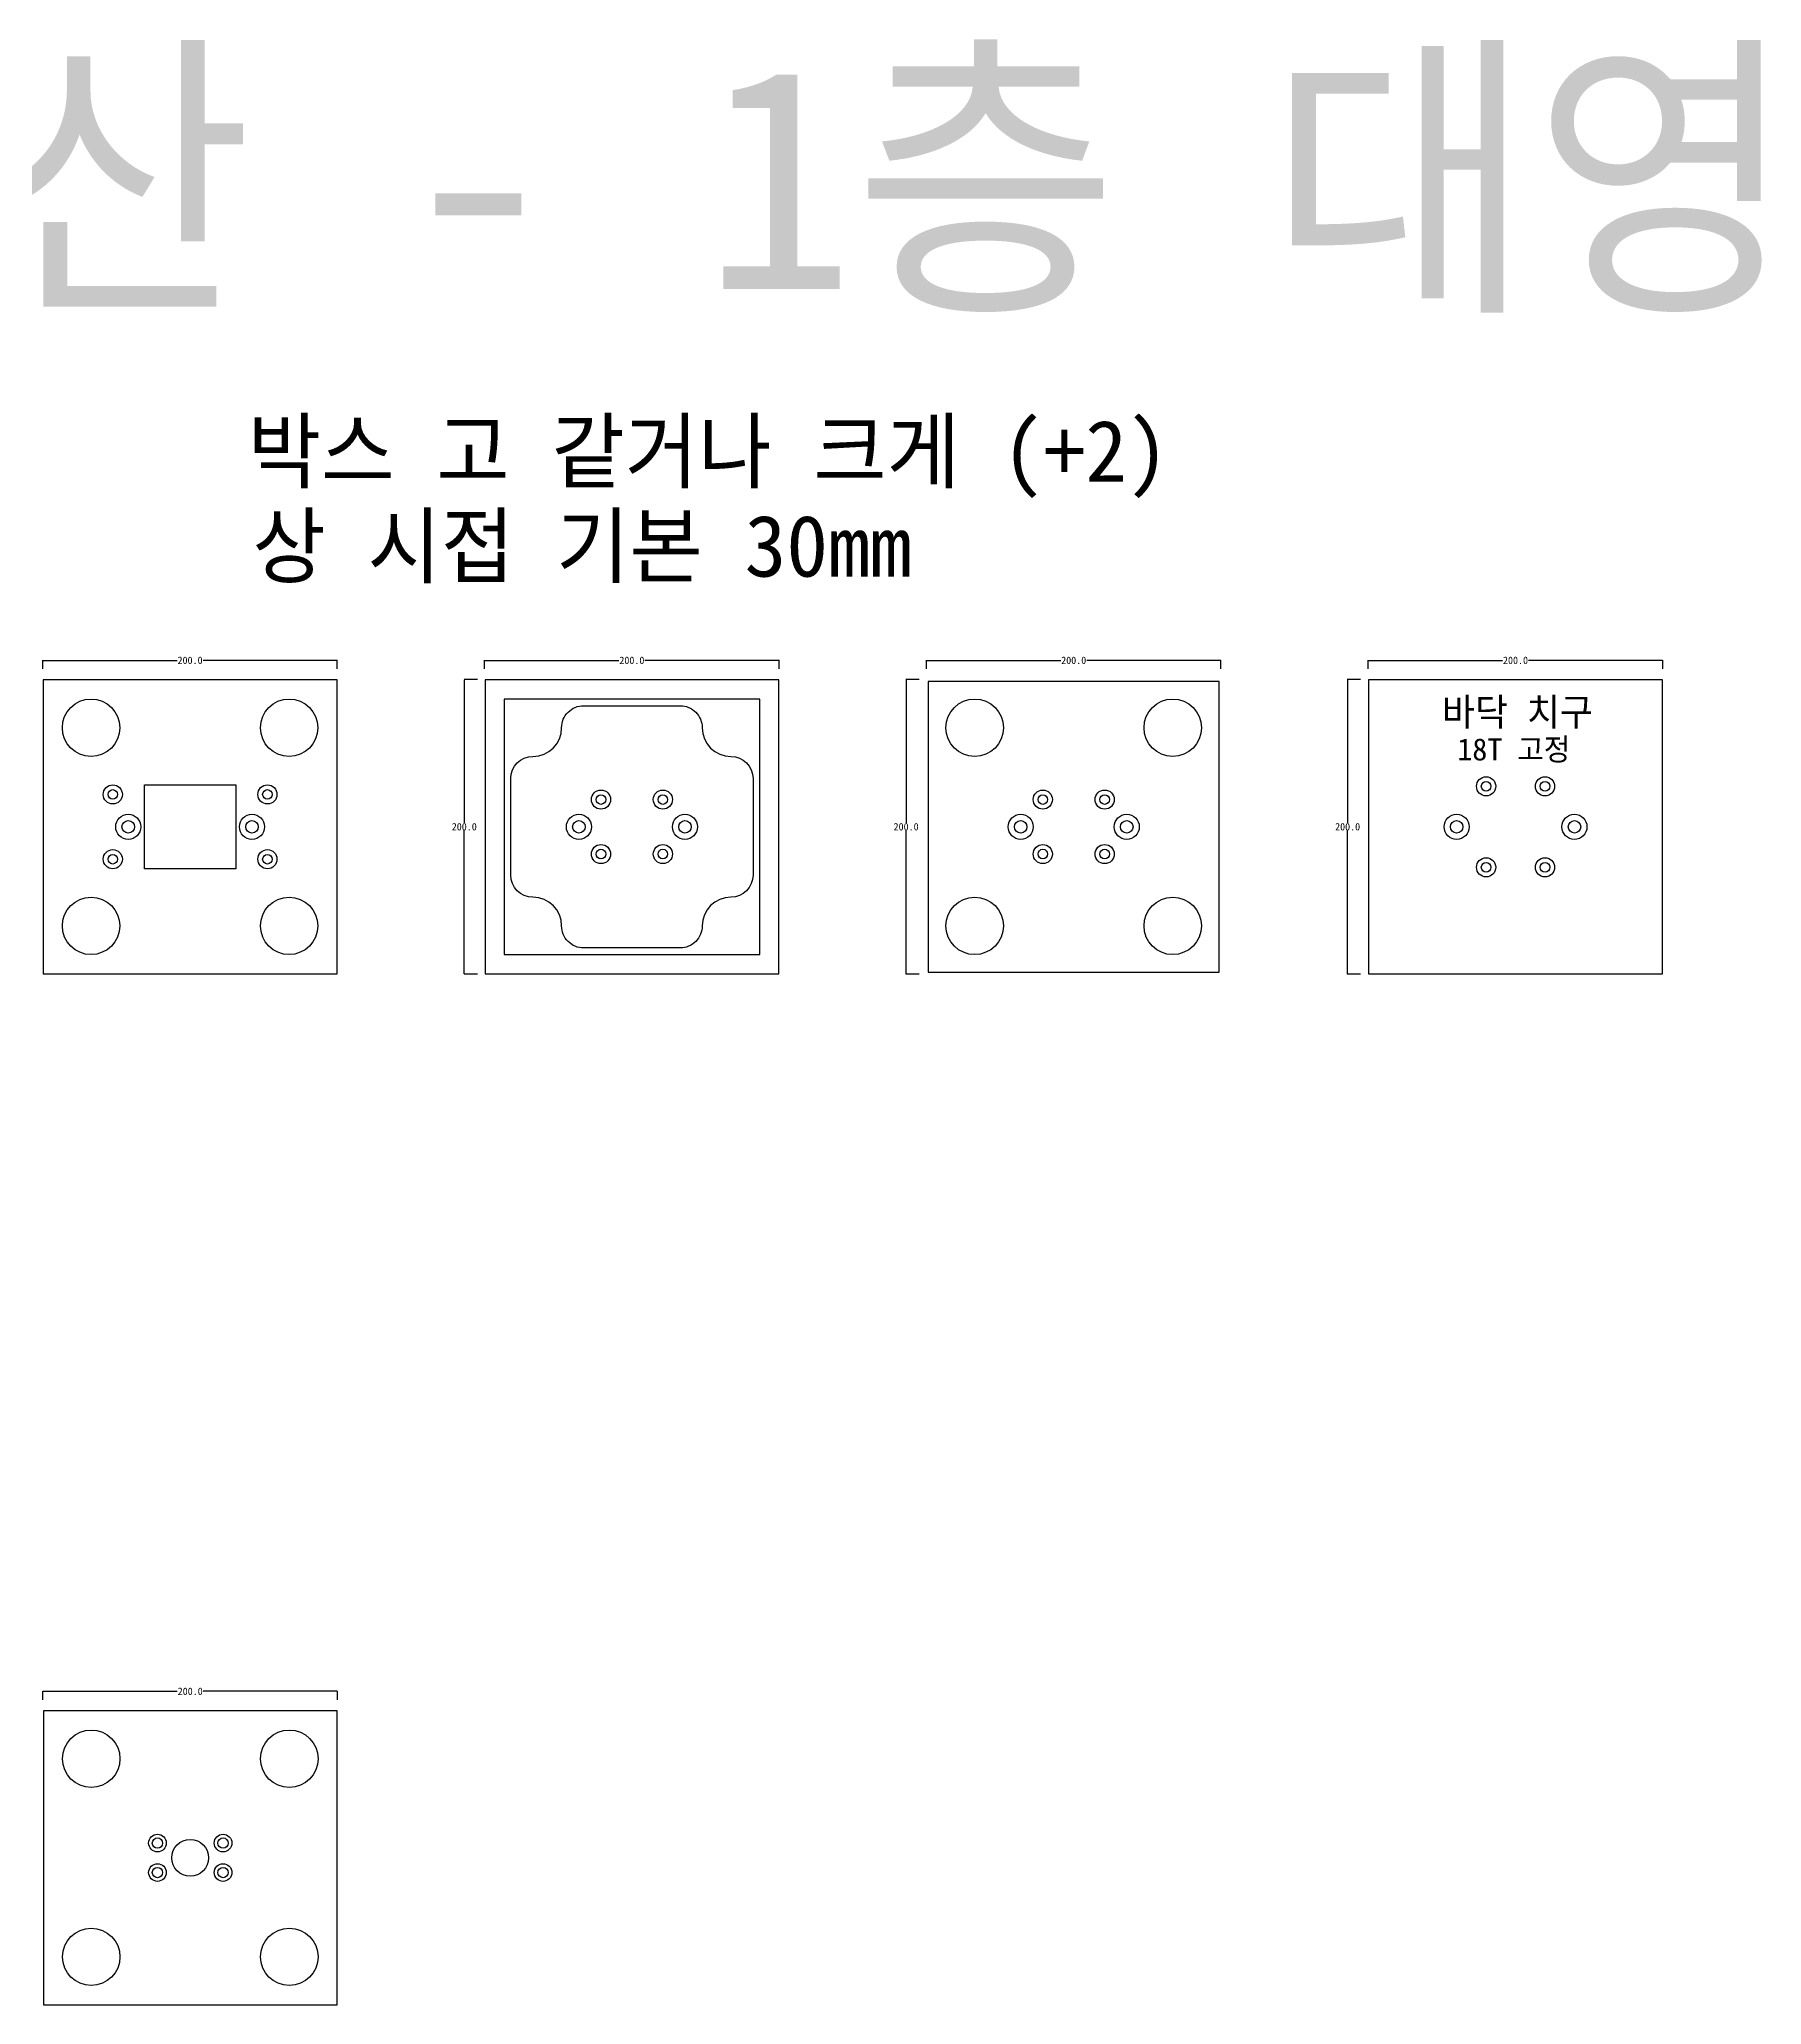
# Model space of a CAD drawing. Header units: millimetres. Extents: x 877 to 2638, y 374 to 1708.
# Drawn here: x 1468 to 2638, y 374 to 1708 of the extents above; entities that cross this region are included whole.
import ezdxf

# ---------------------------------------------------------------- set-up
doc = ezdxf.new("R2010")
doc.units = ezdxf.units.MM
for name, color, linetype in [('TEXT', 7, 'Continuous'), ('볼트 구멍', 7, 'Continuous'), ('치구', 7, 'Continuous'), ('치수', 7, 'Continuous')]:
    doc.layers.add(name, color=color, linetype=linetype)
doc.dimstyles.get("Standard").update_dxf_attribs({"dimtxt": 7, "dimasz": 0.18, "dimexe": 0.18, "dimexo": 0.0625, "dimgap": 0.09, "dimtad": 0, "dimtih": 1, "dimtoh": 1, "dimdec": 1, "dimzin": 0, "dimdsep": 46, "dimtxsty": 'Standard', "dimcen": 0.09, "dimadec": 0, "dimazin": 0, "dimtfac": 1, "dimtdec": 1, "dimtofl": 0, "dimtmove": 0, "dimatfit": 3, "dimfxl": 0, "dimtolj": 1, "dimtzin": 0, "dimarcsym": 0})

# ---------------------------------------------------------------- blocks, each defined once
blk = doc.blocks.new('*D24')
at = {"layer": 'Defpoints', "color": 0}
for p in [(2570.6, 1286.7), (2370.6, 1280.8), (2570.6, 1280.8)]:
    blk.add_point(p, dxfattribs=at)
at = {"layer": '치수', "color": 0, "lineweight": -2}
for p, q in [((2370.6, 1280.9), (2370.6, 1286.9)), ((2370.8, 1286.7), (2461.8, 1286.7)), ((2570.5, 1286.7), (2479.5, 1286.7)), ((2570.6, 1280.9), (2570.6, 1286.9))]:
    blk.add_line(p, q, dxfattribs=at)
at = {"layer": '치수', "color": 0}
for points in [[(2370.8, 1286.7), (2370.8, 1286.6), (2370.6, 1286.7)], [(2570.5, 1286.7), (2570.5, 1286.6), (2570.6, 1286.7)]]:
    blk.add_solid(points, dxfattribs=at)
at = {"layer": '치수', "color": 0, "insert": (2470.6, 1286.7), "char_height": 5, "attachment_point": 5}
blk.add_mtext('\\A1;200.0', dxfattribs=at)
blk = doc.blocks.new('*D26')
at = {"layer": 'Defpoints', "color": 0}
for p in [(1470.7, 580.8), (1670.7, 586.7), (1670.7, 580.8)]:
    blk.add_point(p, dxfattribs=at)
at = {"layer": '치수', "color": 0, "lineweight": -2}
for p, q in [((1470.7, 580.9), (1470.7, 586.9)), ((1470.9, 586.7), (1561.9, 586.7)), ((1670.6, 586.7), (1579.6, 586.7)), ((1670.7, 580.9), (1670.7, 586.9))]:
    blk.add_line(p, q, dxfattribs=at)
at = {"layer": '치수', "color": 0}
for points in [[(1470.9, 586.7), (1470.9, 586.6), (1470.7, 586.7)], [(1670.6, 586.7), (1670.6, 586.6), (1670.7, 586.7)]]:
    blk.add_solid(points, dxfattribs=at)
at = {"layer": '치수', "color": 0, "insert": (1570.7, 586.7), "char_height": 5, "attachment_point": 5}
blk.add_mtext('\\A1;200.0', dxfattribs=at)
blk = doc.blocks.new('*D36')
at = {"layer": 'Defpoints', "color": 0}
for p in [(1670.6, 1286.7), (1470.6, 1280.8), (1670.6, 1280.8)]:
    blk.add_point(p, dxfattribs=at)
at = {"layer": '치수', "color": 0, "lineweight": -2}
for p, q in [((1470.6, 1280.9), (1470.6, 1286.9)), ((1470.8, 1286.7), (1561.8, 1286.7)), ((1670.5, 1286.7), (1579.5, 1286.7)), ((1670.6, 1280.9), (1670.6, 1286.9))]:
    blk.add_line(p, q, dxfattribs=at)
at = {"layer": '치수', "color": 0}
for points in [[(1470.8, 1286.7), (1470.8, 1286.6), (1470.6, 1286.7)], [(1670.5, 1286.7), (1670.5, 1286.6), (1670.6, 1286.7)]]:
    blk.add_solid(points, dxfattribs=at)
at = {"layer": '치수', "color": 0, "insert": (1570.6, 1286.7), "char_height": 5, "attachment_point": 5}
blk.add_mtext('\\A1;200.0', dxfattribs=at)
blk = doc.blocks.new('*D37')
at = {"layer": 'Defpoints', "color": 0}
for p in [(2365.5, 1273.7), (2356.6, 1073.7), (2365.5, 1073.7)]:
    blk.add_point(p, dxfattribs=at)
at = {"layer": '치수', "color": 0, "lineweight": -2}
for p, q in [((2365.4, 1273.7), (2356.4, 1273.7)), ((2356.6, 1273.5), (2356.6, 1176.3)), ((2356.6, 1073.9), (2356.6, 1171.1)), ((2365.4, 1073.7), (2356.4, 1073.7))]:
    blk.add_line(p, q, dxfattribs=at)
at = {"layer": '치수', "color": 0}
for points in [[(2356.6, 1273.5), (2356.6, 1273.5), (2356.6, 1273.7)], [(2356.6, 1073.9), (2356.6, 1073.9), (2356.6, 1073.7)]]:
    blk.add_solid(points, dxfattribs=at)
at = {"layer": '치수', "color": 0, "insert": (2356.6, 1173.7), "char_height": 5, "attachment_point": 5}
blk.add_mtext('\\A1;200.0', dxfattribs=at)
blk = doc.blocks.new('*D38')
at = {"layer": 'Defpoints', "color": 0}
for p in [(2065.7, 1273.7), (2056.8, 1073.7), (2065.7, 1073.7)]:
    blk.add_point(p, dxfattribs=at)
at = {"layer": '치수', "color": 0, "lineweight": -2}
for p, q in [((2065.7, 1273.7), (2056.7, 1273.7)), ((2056.8, 1273.5), (2056.8, 1176.3)), ((2056.8, 1073.9), (2056.8, 1171.1)), ((2065.7, 1073.7), (2056.7, 1073.7))]:
    blk.add_line(p, q, dxfattribs=at)
at = {"layer": '치수', "color": 0}
for points in [[(2056.8, 1273.5), (2056.9, 1273.5), (2056.8, 1273.7)], [(2056.8, 1073.9), (2056.9, 1073.9), (2056.8, 1073.7)]]:
    blk.add_solid(points, dxfattribs=at)
at = {"layer": '치수', "color": 0, "insert": (2056.8, 1173.7), "char_height": 5, "attachment_point": 5}
blk.add_mtext('\\A1;200.0', dxfattribs=at)
blk = doc.blocks.new('*D39')
at = {"layer": 'Defpoints', "color": 0}
for p in [(1765.7, 1273.7), (1756.8, 1073.7), (1765.7, 1073.7)]:
    blk.add_point(p, dxfattribs=at)
at = {"layer": '치수', "color": 0, "lineweight": -2}
for p, q in [((1765.7, 1273.7), (1756.7, 1273.7)), ((1756.8, 1273.5), (1756.8, 1176.3)), ((1756.8, 1073.9), (1756.8, 1171.1)), ((1765.7, 1073.7), (1756.7, 1073.7))]:
    blk.add_line(p, q, dxfattribs=at)
at = {"layer": '치수', "color": 0}
for points in [[(1756.8, 1273.5), (1756.9, 1273.5), (1756.8, 1273.7)], [(1756.8, 1073.9), (1756.9, 1073.9), (1756.8, 1073.7)]]:
    blk.add_solid(points, dxfattribs=at)
at = {"layer": '치수', "color": 0, "insert": (1756.8, 1173.7), "char_height": 5, "attachment_point": 5}
blk.add_mtext('\\A1;200.0', dxfattribs=at)
blk = doc.blocks.new('*D40')
at = {"layer": 'Defpoints', "color": 0}
for p in [(2270.6, 1286.7), (2070.6, 1280.8), (2270.6, 1280.8)]:
    blk.add_point(p, dxfattribs=at)
at = {"layer": '치수', "color": 0, "lineweight": -2}
for p, q in [((2070.6, 1280.9), (2070.6, 1286.9)), ((2070.8, 1286.7), (2161.8, 1286.7)), ((2270.5, 1286.7), (2179.5, 1286.7)), ((2270.6, 1280.9), (2270.6, 1286.9))]:
    blk.add_line(p, q, dxfattribs=at)
at = {"layer": '치수', "color": 0}
for points in [[(2070.8, 1286.7), (2070.8, 1286.6), (2070.6, 1286.7)], [(2270.5, 1286.7), (2270.5, 1286.6), (2270.6, 1286.7)]]:
    blk.add_solid(points, dxfattribs=at)
at = {"layer": '치수', "color": 0, "insert": (2170.6, 1286.7), "char_height": 5, "attachment_point": 5}
blk.add_mtext('\\A1;200.0', dxfattribs=at)
blk = doc.blocks.new('*D41')
at = {"layer": 'Defpoints', "color": 0}
for p in [(1970.6, 1286.7), (1770.6, 1280.8), (1970.6, 1280.8)]:
    blk.add_point(p, dxfattribs=at)
at = {"layer": '치수', "color": 0, "lineweight": -2}
for p, q in [((1770.6, 1280.9), (1770.6, 1286.9)), ((1770.8, 1286.7), (1861.8, 1286.7)), ((1970.5, 1286.7), (1879.5, 1286.7)), ((1970.6, 1280.9), (1970.6, 1286.9))]:
    blk.add_line(p, q, dxfattribs=at)
at = {"layer": '치수', "color": 0}
for points in [[(1770.8, 1286.7), (1770.8, 1286.6), (1770.6, 1286.7)], [(1970.5, 1286.7), (1970.5, 1286.6), (1970.6, 1286.7)]]:
    blk.add_solid(points, dxfattribs=at)
at = {"layer": '치수', "color": 0, "insert": (1870.6, 1286.7), "char_height": 5, "attachment_point": 5}
blk.add_mtext('\\A1;200.0', dxfattribs=at)

msp = doc.modelspace()

# ---------------------------------------------------------------- linework, layer by layer
at = {"layer": '볼트 구멍', "color": 3}
msp.add_lwpolyline([(1539.63, 1202.18), (1601.63, 1202.18), (1601.63, 1145.18), (1539.63, 1145.18)], close=True, dxfattribs=at)
at = {"layer": '볼트 구멍', "color": 6}
for centre, radius in [((1518.13, 1195.68), 6.5), ((1623.13, 1195.68), 6.5), ((2450.63, 1201.18), 6.5), ((2490.63, 1201.18), 6.5), ((1849.63, 1192.18), 6.5), ((1891.63, 1192.18), 6.5), ((2149.63, 1192.18), 6.5), ((2191.63, 1192.18), 6.5), ((1528.63, 1173.68), 8.5), ((1612.63, 1173.68), 8.5), ((1834.63, 1173.68), 8.5), ((1906.63, 1173.68), 8.5), ((2134.63, 1173.68), 8.5), ((2206.63, 1173.68), 8.5), ((2430.63, 1173.68), 8.5), ((2510.63, 1173.68), 8.5), ((1849.63, 1155.18), 6.5), ((1891.63, 1155.18), 6.5), ((2149.63, 1155.18), 6.5), ((2191.63, 1155.18), 6.5), ((1518.13, 1151.68), 6.5), ((1623.13, 1151.68), 6.5), ((2450.63, 1146.18), 6.5), ((2490.63, 1146.18), 6.5), ((1548.48, 483.68), 6), ((1592.98, 483.68), 6), ((1548.48, 463.68), 6), ((1592.98, 463.68), 6)]:
    msp.add_circle(centre, radius, dxfattribs=at)
at = {"layer": '볼트 구멍', "color": 3}
for centre, radius in [((2450.63, 1201.18), 3.25), ((2490.63, 1201.18), 3.25), ((1518.13, 1195.68), 3.25), ((1623.13, 1195.68), 3.25), ((1849.63, 1192.18), 3.25), ((1891.63, 1192.18), 3.25), ((2149.63, 1192.18), 3.25), ((2191.63, 1192.18), 3.25), ((1528.63, 1173.68), 4.25), ((1612.63, 1173.68), 4.25), ((1834.63, 1173.68), 4.25), ((1906.63, 1173.68), 4.25), ((2134.63, 1173.68), 4.25), ((2206.63, 1173.68), 4.25), ((2430.63, 1173.68), 4.25), ((2510.63, 1173.68), 4.25), ((1518.13, 1151.68), 3.25), ((1623.13, 1151.68), 3.25), ((1849.63, 1155.18), 3.25), ((1891.63, 1155.18), 3.25), ((2149.63, 1155.18), 3.25), ((2191.63, 1155.18), 3.25), ((2450.63, 1146.18), 3.25), ((2490.63, 1146.18), 3.25), ((1548.48, 483.68), 3.5), ((1570.73, 473.68), 12.5), ((1592.98, 483.68), 3.5), ((1548.48, 463.68), 3.5), ((1592.98, 463.68), 3.5)]:
    msp.add_circle(centre, radius, dxfattribs=at)
at = {"layer": '치구'}
for points in [[(1470.88, 1273.43), (1470.88, 1073.93), (1670.38, 1073.93), (1670.38, 1273.43)], [(1770.88, 1273.43), (1770.88, 1073.93), (1970.38, 1073.93), (1970.38, 1273.43)], [(2071.88, 1272.43), (2071.88, 1074.93), (2269.38, 1074.93), (2269.38, 1272.43)], [(2370.88, 1273.43), (2370.88, 1073.93), (2570.38, 1073.93), (2570.38, 1273.43)], [(1783.88, 1260.43), (1783.88, 1086.93), (1957.38, 1086.93), (1957.38, 1260.43)], [(1470.98, 573.43), (1470.98, 373.93), (1670.48, 373.93), (1670.48, 573.43)]]:
    msp.add_lwpolyline(points, close=True, dxfattribs=at)
msp.add_lwpolyline([(1837.88, 1255.93), (1903.38, 1255.93, -0.4142136), (1918.38, 1240.93, 0.4142135), (1937.88, 1221.43, -0.4142134), (1952.88, 1206.43), (1952.88, 1140.93, -0.4142134), (1937.88, 1125.93, 0.4142135), (1918.38, 1106.43, -0.4142136), (1903.38, 1091.43), (1837.88, 1091.43, -0.4142136), (1822.88, 1106.43, 0.4142135), (1803.38, 1125.93, -0.4142134), (1788.38, 1140.93), (1788.38, 1206.43, -0.4142134), (1803.38, 1221.43, 0.4142135), (1822.88, 1240.93, -0.4142136)], format="xyb", close=True, dxfattribs=at)
for centre in [(1503.38, 1240.93), (1637.88, 1240.93), (2103.38, 1240.93), (2237.88, 1240.93), (1503.38, 1106.43), (1637.88, 1106.43), (2103.38, 1106.43), (2237.88, 1106.43), (1503.48, 540.93), (1637.98, 540.93), (1503.48, 406.43), (1637.98, 406.43)]:
    msp.add_circle(centre, 19.5, dxfattribs=at)

# ---------------------------------------------------------------- texts
at = {"layer": 'TEXT', "color": 3}
msp.add_text('거산 - 1층 대영', height=150, dxfattribs=at).set_placement((1254.54, 1538.77))
at = {"layer": 'TEXT', "color": 1}
for s, p in [('박스 고 같거나 크게 (+2)', (1609.78, 1407.99)), ('상 시접 기본 30mm', (1612.93, 1343.58))]:
    msp.add_text(s, height=41.6667, dxfattribs=at).set_placement(p)
at = {"layer": 'TEXT', "color": 6, "linetype": 'Continuous'}
msp.add_text('바닥 치구', height=18.75, dxfattribs=at).set_placement((2420.71, 1242.28))
at = {"layer": 'TEXT', "color": 6}
msp.add_text('18T 고정', height=15, dxfattribs=at).set_placement((2431.06, 1218.77))

# ---------------------------------------------------------------- dimensions: what is measured, and where the dimension line sits
at = {"layer": '치수', "color": 4}
for base, p1, p2, picture, middle in [((1670.63, 1286.67), (1470.63, 1280.79), (1670.63, 1280.79), '*D36', (1570.63, 1286.67)), ((1970.63, 1286.67), (1770.63, 1280.79), (1970.63, 1280.79), '*D41', (1870.63, 1286.67)), ((2270.63, 1286.67), (2070.63, 1280.79), (2270.63, 1280.79), '*D40', (2170.63, 1286.67)), ((2570.63, 1286.67), (2370.63, 1280.79), (2570.63, 1280.79), '*D24', (2470.63, 1286.67)), ((1670.73, 586.67), (1470.73, 580.79), (1670.73, 580.79), '*D26', (1570.73, 586.67))]:
    dim = msp.add_linear_dim(base=base, p1=p1, p2=p2, dimstyle='Standard', override={"dimtxt": 5}, dxfattribs=at)
    dim.commit()
    dim.dimension.update_dxf_attribs({"geometry": picture, "text_midpoint": middle})
for base, p1, p2, picture, middle in [((1756.83, 1073.68), (1765.74, 1273.68), (1765.74, 1073.68), '*D39', (1756.83, 1173.68)), ((2056.83, 1073.68), (2065.74, 1273.68), (2065.74, 1073.68), '*D38', (2056.83, 1173.68)), ((2356.58, 1073.68), (2365.49, 1273.68), (2365.49, 1073.68), '*D37', (2356.58, 1173.68))]:
    dim = msp.add_linear_dim(base=base, p1=p1, p2=p2, angle=90, dimstyle='Standard', override={"dimtxt": 5}, dxfattribs=at)
    dim.commit()
    dim.dimension.update_dxf_attribs({"geometry": picture, "text_midpoint": middle})

doc.saveas('drawing.dxf')
